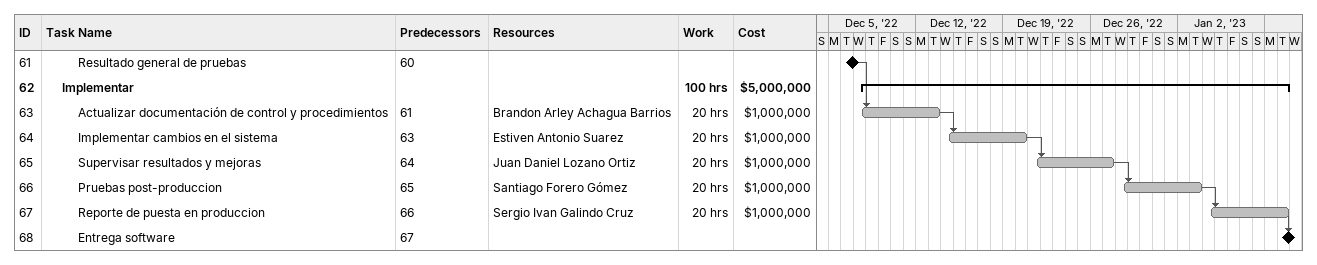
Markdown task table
| ID | Level | Task | Start | Finish | Predecessors | Resources | Work (h) | Cost ($) |
|---|---|---|---|---|---|---|---|---|
| 61 | 3 | Resultado general de pruebas (milestone) | 2022-12-06 | 2022-12-06 | 60 |  |  |  |
| 62 | 2 | **Implementar** | 2022-12-07 | 2023-01-10 |  |  | 100 | 5000000 |
| 63 | 3 | Actualizar documentación de control y procedimientos | 2022-12-07 | 2022-12-13 | 61 | Brandon Arley Achagua Barrios | 20 | 1000000 |
| 64 | 3 | Implementar cambios en el sistema | 2022-12-14 | 2022-12-20 | 63 | Estiven Antonio Suarez | 20 | 1000000 |
| 65 | 3 | Supervisar resultados y mejoras | 2022-12-21 | 2022-12-27 | 64 | Juan Daniel Lozano Ortiz | 20 | 1000000 |
| 66 | 3 | Pruebas post-produccion | 2022-12-28 | 2023-01-03 | 65 | Santiago Forero Gómez | 20 | 1000000 |
| 67 | 3 | Reporte de puesta en produccion | 2023-01-04 | 2023-01-10 | 66 | Sergio Ivan Galindo Cruz | 20 | 1000000 |
| 68 | 3 | Entrega software (milestone) | 2023-01-10 | 2023-01-10 | 67 |  |  |  |
